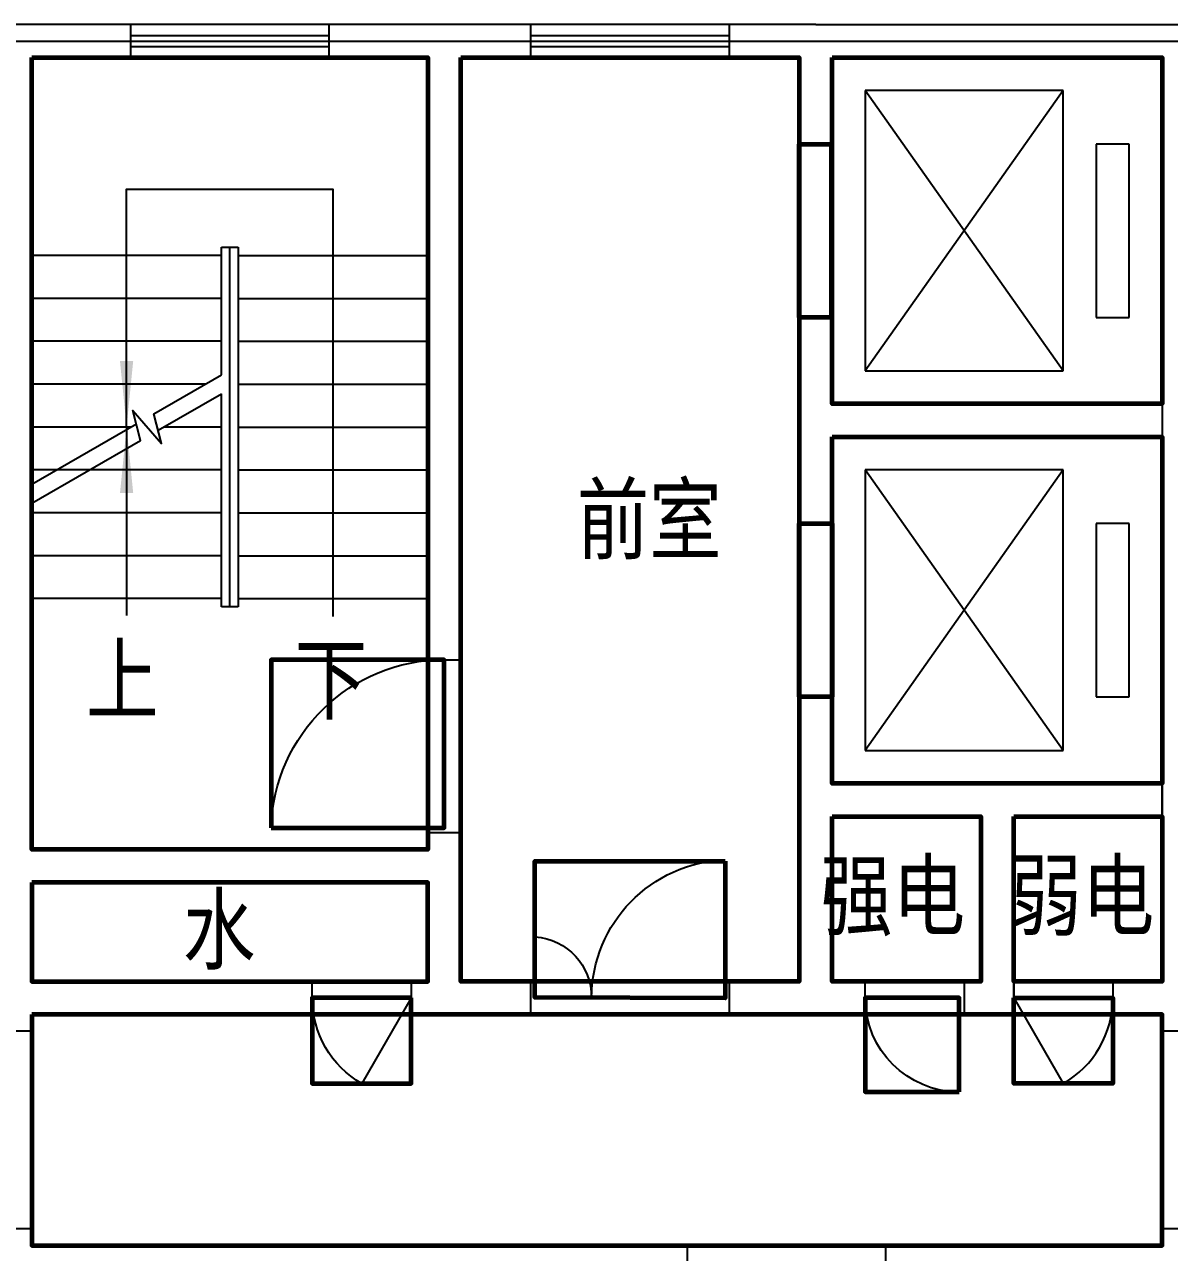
# Model space of a CAD drawing. Extents: x 4672755 to 4700405, y -995504 to -977404.
# Drawn here: x 4683112 to 4690049, y -986248 to -978805 of the extents above; entities that cross this region are included whole.
import ezdxf
from ezdxf.enums import TextEntityAlignment as Align

# ---------------------------------------------------------------- set-up
doc = ezdxf.new("R2010")
doc.units = 0
doc.header["$MEASUREMENT"] = 0
doc.layers.get('0').update_dxf_attribs({"linetype": 'CONTINUOUS'})
for name, color, linetype, lineweight in [('GT_楼梯', 130, 'CONTINUOUS', 60), ('GT_水机房', 170, 'CONTINUOUS', 60), ('GT_电机房', 210, 'CONTINUOUS', 60), ('GT_电梯', 150, 'CONTINUOUS', 60), ('GT_过道', 30, 'CONTINUOUS', 60), ('GT_门', 245, 'CONTINUOUS', 60), ('文字标注', 121, 'CONTINUOUS', 0)]:
    doc.layers.add(name, color=color, linetype=linetype, lineweight=lineweight)
for name, color, linetype in [('Line_Look(看线)', 215, 'CONTINUOUS'), ('STAIR', 3, 'CONTINUOUS'), ('Stair(楼梯)', 3, 'CONTINUOUS'), ('WALL', 2, 'CONTINUOUS'), ('WINDOW', 4, 'CONTINUOUS'), ('WINDOW_TEXT', 7, 'CONTINUOUS'), ('建筑轮廓线', 2, 'CONTINUOUS')]:
    doc.layers.add(name, color=color, linetype=linetype)
doc.styles.add('-黑体', font='simhei.ttf', dxfattribs={"width": 0.8})
doc.styles.add('SIMPLEX', font='SIMPLEX.SHX')

# ---------------------------------------------------------------- blocks, each defined once
blk = doc.blocks.new('_ARROW')
blk.add_solid([(0, 0), (-1, 0.1), (-1, -0.1)])
blk = doc.blocks.new('M_B0OPK')
for p, q in [((-0.5, 0.5), (0.5, 0.5)), ((0.5, 0.1667), (-0.5, 0.1667)), ((0.5, -0.1667), (-0.5, -0.1667)), ((-0.5, -0.5), (0.5, -0.5))]:
    blk.add_line(p, q)
blk = doc.blocks.new('M_A17ORW')
at = {"const_width": 0.02}
for points in [[(-0.481, -0.0014), (-0.481, -0.3084)], [(0.481, 0.0014), (0.481, -0.6906)]]:
    blk.add_lwpolyline(points, dxfattribs=at)
for centre, radius, start, end in [((-0.5008, -0.0026), 0.3067, 274.24917, 0.21013), ((0.5046, 0.0019), 0.6987, 180.27623, 268.06031)]:
    blk.add_arc(centre, radius, start, end)
blk = doc.blocks.new('M_A1SFU')
blk.add_line((-0.5, 0), (0, -0.866))
blk.add_arc((-0.5, 0), 1, 300, 0)
blk = doc.blocks.new('_DBLK')
blk.add_line((-0.45, 0), (-0.45, -0.95))
blk.add_arc((-0.45, 0), 0.95, 270, 0)
at = {"layer": 'WINDOW_TEXT', "style": 'SIMPLEX', "flags": 9}
blk.add_attdef('A', text='', height=1, dxfattribs=at).set_placement((0, 1.5), align=Align.MIDDLE)
blk = doc.blocks.new('_A2ZXL')
blk.add_line((-0.4717, 0), (-0.4717, -0.9996))
blk.add_arc((-0.5, 0), 1, 271.62314, 0)

msp = doc.modelspace()

# ---------------------------------------------------------------- linework, layer by layer
at = {"layer": 'GT_楼梯'}
msp.add_lwpolyline([(4683155.4, -979004.5), (4685555.4, -979004.5), (4685555.4, -983804.5), (4683155.4, -983804.5), (4683155.4, -979004.7)], dxfattribs=at)
at = {"layer": 'GT_水机房'}
for points in [[(4689105.4, -983604.5), (4690005.4, -983604.5), (4690005.4, -984604.5), (4689105.4, -984604.5), (4689105.4, -983604.5)], [(4683155.4, -984004.5), (4683155.4, -984604.5), (4685555.4, -984604.5), (4685555.4, -984004.5), (4683155.4, -984004.5)]]:
    msp.add_lwpolyline(points, dxfattribs=at)
at = {"layer": 'GT_电机房'}
msp.add_lwpolyline([(4688005.4, -983604.5), (4688905.4, -983604.5), (4688905.4, -984604.5), (4688005.4, -984604.5), (4688005.4, -983604.5)], dxfattribs=at)
at = {"layer": 'GT_电梯'}
for points in [[(4688005.4, -979004.7), (4690005.4, -979004.7), (4690005.4, -981104.5), (4688005.4, -981104.5), (4688005.4, -979004.5)], [(4688005.4, -981304.5), (4690005.4, -981304.5), (4690005.4, -983404.5), (4688005.4, -983404.5), (4688005.4, -981304.5)]]:
    msp.add_lwpolyline(points, dxfattribs=at)
at = {"layer": 'GT_过道'}
for points in [[(4685755.4, -979004.5), (4687805.4, -979004.5), (4687805.4, -984604.5), (4685755.4, -984604.5), (4685755.4, -979004.5)], [(4683155.4, -984804.5), (4683155.4, -986204.5), (4690005.4, -986204.5), (4690005.4, -984804.5), (4683155.4, -984804.5)]]:
    msp.add_lwpolyline(points, dxfattribs=at)
at = {"layer": 'GT_门'}
for points in [[(4687999.6, -979529.5), (4687999.6, -980579.5), (4687805.4, -980579.5), (4687805.4, -979529.5), (4688005.4, -979529.5)], [(4688005.4, -981829.5), (4688005.4, -982879.5), (4687805.4, -982879.5), (4687805.4, -981829.5), (4688005.4, -981829.5)], [(4684605.8, -983674.7), (4685655.4, -983674.6), (4685655.4, -982654.4), (4684605.8, -982654.4), (4684605.9, -983674.7)], [(4687357.6, -983875.7), (4687357.6, -984706.2), (4686203.3, -984702.7), (4686203.3, -983875.7), (4687357.6, -983875.7)], [(4685455.4, -984704.5), (4684855.4, -984704.5), (4684855.4, -985224.1), (4685455.4, -985224.1), (4685455.4, -984704.5)], [(4688775.4, -985274.5), (4688775.4, -984704.5), (4688205.4, -984704.5), (4688205.4, -985274.5), (4688775.4, -985274.5)], [(4689105.4, -984704.5), (4689705.4, -984704.5), (4689705.4, -985224.1), (4689105.4, -985224.1), (4689105.4, -984704.5)]]:
    msp.add_lwpolyline(points, dxfattribs=at)
at = {"layer": 'Line_Look(看线)'}
for p, q in [((4683921.3, -981264.1), (4684305.4, -981042.4)), ((4683155.4, -981590.9), (4683789.5, -981224.8))]:
    msp.add_line(p, q, dxfattribs=at)
for points in [[(4683730.4, -981244.5), (4683730.4, -979802.8), (4684980.4, -979802.8), (4684980.4, -982393)], [(4683155.4, -981706.3), (4683815.5, -981325.3), (4683768.8, -981144.4), (4683942.1, -981344.5), (4683895.4, -981163.7), (4684305.4, -980926.9)], [(4683730.4, -981244.5), (4683730.4, -982386.6)]]:
    msp.add_lwpolyline(points, dxfattribs=at)
at = {"layer": 'STAIR'}
for p, q in [((4689405.4, -979204.5), (4688205.4, -979204.5)), ((4688205.4, -979204.5), (4688205.4, -980904.5)), ((4689405.4, -980904.5), (4688205.4, -979204.5)), ((4689405.4, -979204.5), (4688205.4, -980904.5)), ((4689405.4, -980904.5), (4689405.4, -979204.5)), ((4689805.4, -979529.5), (4689605.4, -979529.5)), ((4689605.4, -979529.5), (4689605.4, -980579.5)), ((4689805.4, -980579.5), (4689805.4, -979529.5)), ((4689605.4, -980579.5), (4689805.4, -980579.5)), ((4688205.4, -980904.5), (4689405.4, -980904.5)), ((4688205.4, -981504.5), (4688205.4, -983204.5)), ((4689405.4, -983204.5), (4688205.4, -981504.5)), ((4689405.4, -981504.5), (4688205.4, -983204.5)), ((4689405.4, -981504.5), (4688205.4, -981504.5)), ((4689405.4, -983204.5), (4689405.4, -981504.5)), ((4689605.4, -981829.5), (4689605.4, -982879.5)), ((4689805.4, -981829.5), (4689605.4, -981829.5)), ((4689805.4, -982879.5), (4689805.4, -981829.5)), ((4689605.4, -982879.5), (4689805.4, -982879.5)), ((4688205.4, -983204.5), (4689405.4, -983204.5))]:
    msp.add_line(p, q, dxfattribs=at)
at = {"layer": 'Stair(楼梯)'}
for p, q in [((4684305.4, -980154.5), (4684405.4, -980154.5)), ((4684305.4, -980926.9), (4684305.4, -980154.5)), ((4684355.4, -982334.5), (4684355.4, -980154.5)), ((4684405.4, -980154.5), (4684405.4, -982334.5)), ((4684305.4, -980204.5), (4683155.4, -980204.5)), ((4684405.4, -980204.5), (4685555.4, -980204.5)), ((4684305.4, -980464.5), (4683155.4, -980464.5)), ((4684405.4, -980464.5), (4685555.4, -980464.5)), ((4684305.4, -980724.5), (4683155.4, -980724.5)), ((4684405.4, -980724.5), (4685555.4, -980724.5)), ((4684205.8, -980984.5), (4683155.4, -980984.5)), ((4684405.4, -980984.5), (4685555.4, -980984.5)), ((4684305.4, -982334.5), (4684305.4, -981042.4)), ((4683755.4, -981244.5), (4683155.4, -981244.5)), ((4684305.4, -981244.5), (4683955.4, -981244.5)), ((4684405.4, -981244.5), (4685555.4, -981244.5)), ((4684305.4, -981504.5), (4683155.4, -981504.5)), ((4684405.4, -981504.5), (4685555.4, -981504.5)), ((4684305.4, -981764.5), (4683155.4, -981764.5)), ((4684405.4, -981764.5), (4685555.4, -981764.5)), ((4684305.4, -982024.5), (4683155.4, -982024.5)), ((4684405.4, -982024.5), (4685555.4, -982024.5)), ((4684305.4, -982284.5), (4683155.4, -982284.5)), ((4684405.4, -982284.5), (4685555.4, -982284.5)), ((4684405.4, -982334.5), (4684305.4, -982334.5))]:
    msp.add_line(p, q, dxfattribs=at)
at = {"layer": 'WALL'}
for p, q in [((4683755.4, -978804.5), (4682955.4, -978804.5)), ((4683755.4, -979004.5), (4683755.4, -978804.5)), ((4685655.4, -978804.5), (4684955.4, -978804.5)), ((4684955.4, -978804.5), (4684955.4, -979004.5)), ((4686180.4, -978804.5), (4685655.4, -978804.5)), ((4686180.4, -979004.5), (4686180.4, -978804.5)), ((4687905.4, -978804.5), (4687380.4, -978804.5)), ((4687380.4, -978804.5), (4687380.4, -979004.5)), ((4687905.4, -978804.5), (4690205.4, -978804.5)), ((4683155.4, -979004.5), (4683755.4, -979004.5)), ((4683155.4, -981804.5), (4683155.4, -979004.5)), ((4684955.4, -979004.5), (4685555.4, -979004.5)), ((4685555.4, -979004.5), (4685555.4, -982654.4)), ((4685755.4, -982654.4), (4685755.4, -979004.5)), ((4685755.4, -979004.5), (4686180.4, -979004.5)), ((4687380.4, -979004.5), (4687805.4, -979004.5)), ((4687805.4, -981204.5), (4687805.4, -979004.5)), ((4688005.4, -981104.5), (4688005.4, -979004.5)), ((4688005.4, -979004.5), (4690005.4, -979004.5)), ((4690005.4, -979004.5), (4690005.4, -981804.5)), ((4688005.4, -981104.5), (4690005.4, -981104.5)), ((4690005.4, -981104.5), (4690005.4, -981304.5)), ((4687805.4, -983504.5), (4687805.4, -981204.5)), ((4688005.4, -983404.5), (4688005.4, -981304.5)), ((4688005.4, -981304.5), (4690005.4, -981304.5)), ((4683155.4, -983804.5), (4683155.4, -981804.5)), ((4690005.4, -984354.5), (4690005.4, -981804.5)), ((4685555.4, -982654.4), (4685755.4, -982654.4)), ((4689005.4, -983404.5), (4688005.4, -983404.5)), ((4689005.4, -983404.5), (4690005.4, -983404.5)), ((4690005.4, -983404.5), (4690005.4, -983604.5)), ((4687805.4, -984604.5), (4687805.4, -983504.5)), ((4688905.4, -983604.5), (4688005.4, -983604.5)), ((4688005.4, -984604.5), (4688005.4, -983604.5)), ((4688905.4, -984604.5), (4688905.4, -983604.5)), ((4689105.4, -983604.5), (4690005.4, -983604.5)), ((4689105.4, -984804.5), (4689105.4, -983604.5)), ((4685755.4, -983704.4), (4685555.4, -983704.4)), ((4685555.4, -983704.4), (4685555.4, -983804.5)), ((4685755.4, -983904.5), (4685755.4, -983704.4)), ((4685555.4, -983804.5), (4683155.4, -983804.5)), ((4685755.4, -983904.5), (4685755.4, -984604.5)), ((4685555.4, -984004.5), (4683155.4, -984004.5)), ((4683155.4, -984354.5), (4683155.4, -984004.5)), ((4685555.4, -984004.5), (4685555.4, -984604.5)), ((4683155.4, -984604.5), (4683155.4, -984354.5)), ((4690005.4, -984604.5), (4690005.4, -984354.5)), ((4684855.4, -984604.5), (4683155.4, -984604.5)), ((4684855.4, -984804.5), (4684855.4, -984604.5)), ((4685555.4, -984604.5), (4685455.4, -984604.5)), ((4685455.4, -984604.5), (4685455.4, -984804.5)), ((4686180.4, -984604.5), (4685755.4, -984604.5)), ((4686180.4, -984804.5), (4686180.4, -984604.5)), ((4687805.4, -984604.5), (4687380.4, -984604.5)), ((4687380.4, -984604.5), (4687380.4, -984804.5)), ((4688205.4, -984604.5), (4688005.4, -984604.5)), ((4688205.4, -984804.5), (4688205.4, -984604.5)), ((4688905.4, -984604.5), (4688805.4, -984604.5)), ((4688805.4, -984604.5), (4688805.4, -984804.5)), ((4689105.4, -984604.5), (4689105.4, -984804.5)), ((4690005.4, -984604.5), (4689705.4, -984604.5)), ((4689705.4, -984604.5), (4689705.4, -984804.5)), ((4683155.4, -984904.5), (4683155.4, -984804.5)), ((4683155.4, -984804.5), (4684855.4, -984804.5)), ((4685455.4, -984804.5), (4685655.4, -984804.5)), ((4685655.4, -984804.5), (4686180.4, -984804.5)), ((4687380.4, -984804.5), (4687905.4, -984804.5)), ((4687905.4, -984804.5), (4688205.4, -984804.5)), ((4688805.4, -984804.5), (4689105.4, -984804.5)), ((4689705.4, -984804.5), (4690005.4, -984804.5)), ((4690005.4, -984804.5), (4690005.4, -984904.5)), ((4682955.4, -984904.5), (4683155.4, -984904.5)), ((4690005.4, -984904.5), (4690205.4, -984904.5)), ((4683155.4, -986104.5), (4682955.4, -986104.5)), ((4683155.4, -986204.5), (4683155.4, -986104.5)), ((4690205.4, -986104.5), (4690005.4, -986104.5)), ((4690005.4, -986104.5), (4690005.4, -986204.5)), ((4683155.4, -986204.5), (4683505.4, -986204.5)), ((4687128.3, -986204.5), (4683505.4, -986204.5)), ((4687128.3, -986404.5), (4687128.3, -986204.5)), ((4688555.4, -986204.5), (4688328.3, -986204.5)), ((4688328.3, -986204.5), (4688328.3, -986404.5)), ((4690005.4, -986204.5), (4688555.4, -986204.5))]:
    msp.add_line(p, q, dxfattribs=at)
at = {"layer": 'WINDOW'}
for p, q in [((4685455.4, -984604.5), (4684855.4, -984604.5)), ((4688805.4, -984604.5), (4688205.4, -984604.5)), ((4689105.4, -984604.5), (4689705.4, -984604.5)), ((4685455.4, -984804.5), (4684855.4, -984804.5)), ((4688805.4, -984804.5), (4688205.4, -984804.5)), ((4689105.4, -984804.5), (4689705.4, -984804.5)), ((4683155.4, -984904.5), (4683155.4, -986104.5)), ((4690005.4, -984904.5), (4690005.4, -986104.5))]:
    msp.add_line(p, q, dxfattribs=at)
at = {"layer": '建筑轮廓线'}
msp.add_line((4683055.4, -978904.5), (4691905.4, -978904.5), dxfattribs=at)

# ---------------------------------------------------------------- block references
at = {"layer": 'Line_Look(看线)', "yscale": 400, "zscale": 400, "rotation": 90}
for xscale in [-400, 400]:
    msp.add_blockref('_ARROW', (4683730.4, -981244.5), dxfattribs=dict(at, xscale=xscale))
at = {"layer": 'WINDOW', "xscale": -1200, "yscale": -199.9237659171922, "zscale": -1200}
msp.add_blockref('M_B0OPK', (4684355.4, -978904.5), dxfattribs=at)
at = {"layer": 'WINDOW'}
for name, p, xscale, yscale, zscale, rotation in [('M_B0OPK', (4686780.4, -978904.5), -1200, -199.9999999995343, -1200, 359.9999999999881), ('_A2ZXL', (4685655.4, -983179.4), 1050, -1050, 1050, 90.00020380293999), ('M_A17ORW', (4686780.4, -984704.5), -1200, 1200, -1200, 180), ('M_A1SFU', (4685155.4, -984704.5), 600, -600, 600, 180.0000000000025), ('_DBLK', (4688505.4, -984704.5), 600, -600, 600, 180), ('M_A1SFU', (4689405.4, -984704.5), -600, -600, -600, 180.0000000000067)]:
    msp.add_blockref(name, p, dxfattribs=dict(at, xscale=xscale, yscale=yscale, zscale=zscale, rotation=rotation))

# ---------------------------------------------------------------- texts
at = {"layer": '文字标注', "style": '-黑体', "width": 0.8}
for s, height, p in [('前室', 402.26, (4686457.3, -982004)), ('上', 402.3, (4683484.8, -982974.6)), ('下', 402.3, (4684748.5, -982974.6)), ('强电', 402.26, (4687932.5, -984283.4)), ('弱电', 402.26, (4689078.7, -984283.7)), ('水', 402.3, (4684071.4, -984489.8))]:
    msp.add_text(s, height=height, dxfattribs=at).set_placement(p)

doc.saveas('drawing.dxf')
